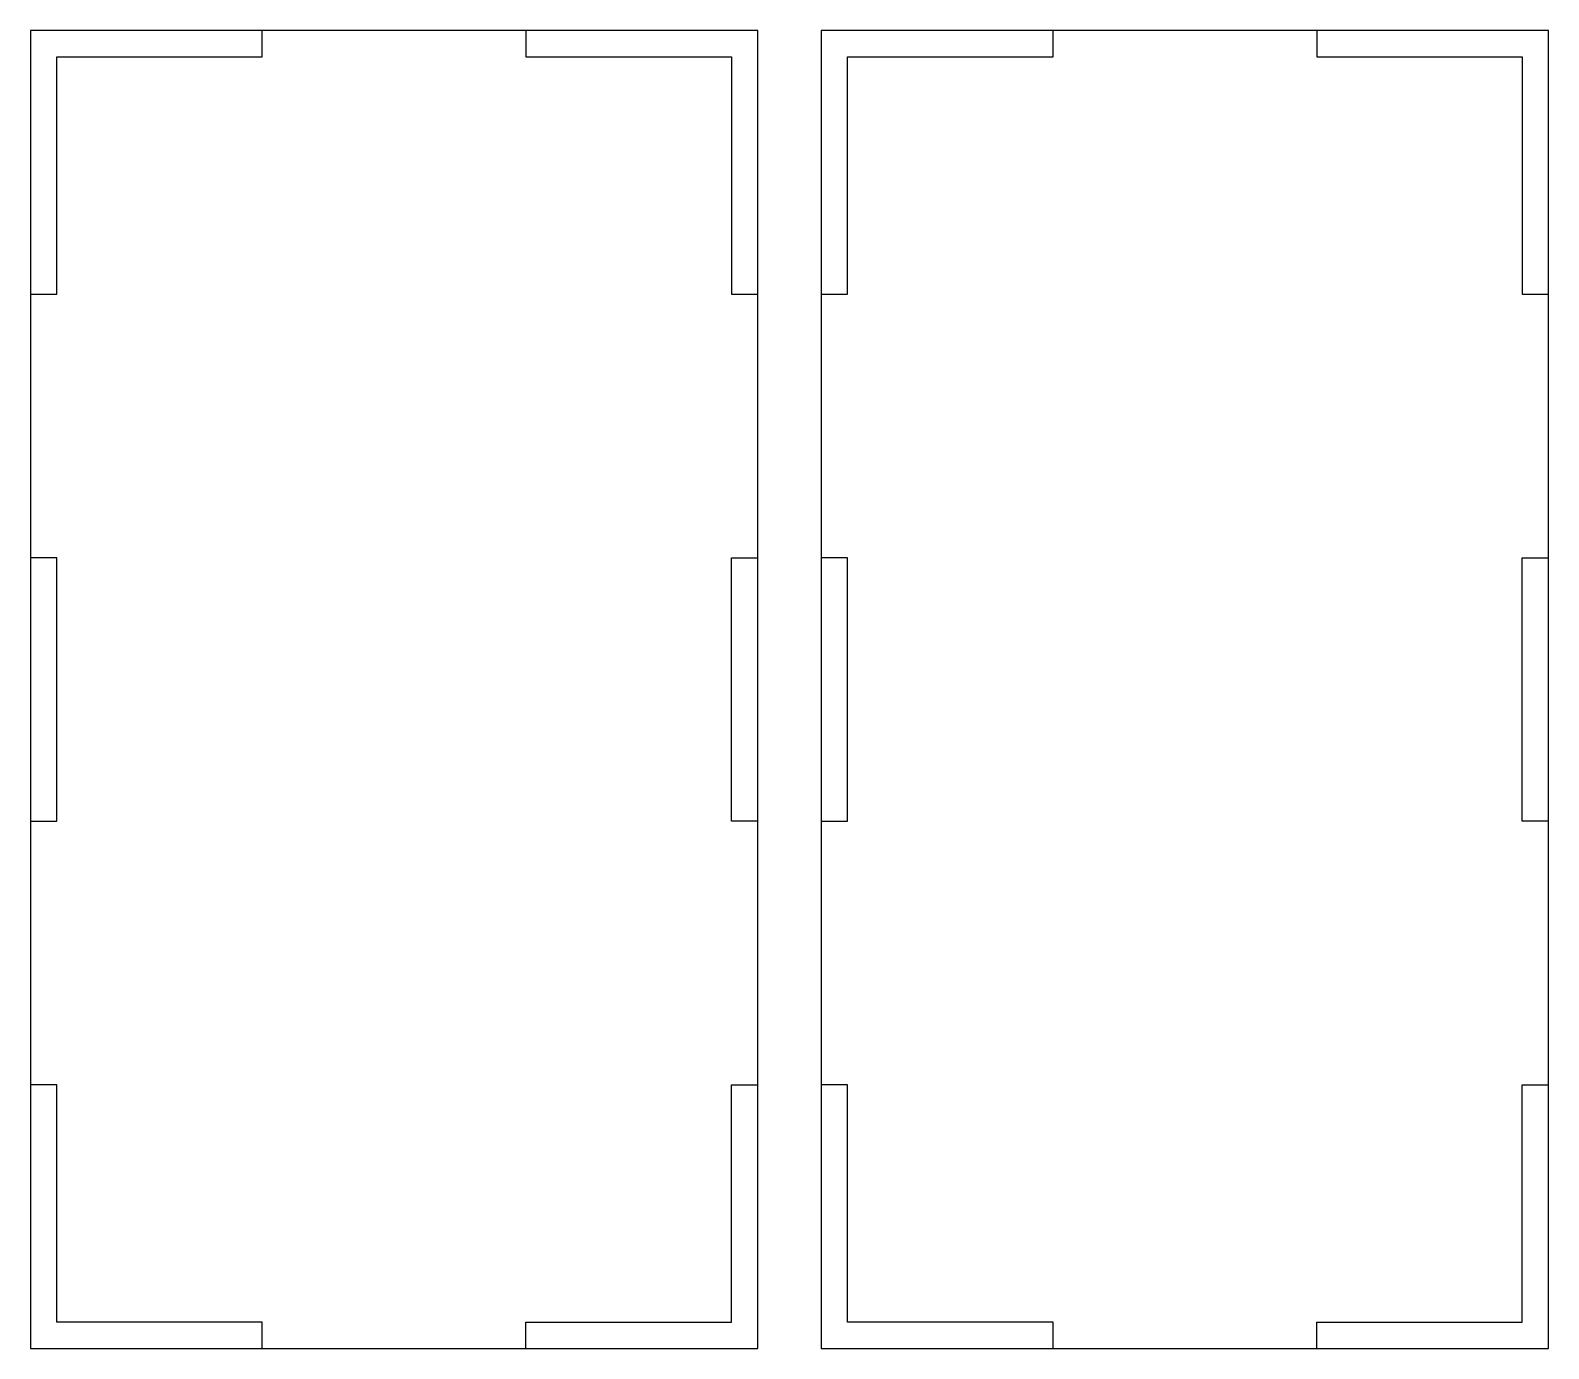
# Model space of a CAD drawing. Header units: inches. Extents: x 0 to 288, y 0 to 250.
import ezdxf

# ---------------------------------------------------------------- set-up
doc = ezdxf.new("R2010")
doc.units = ezdxf.units.IN
doc.header["$MEASUREMENT"] = 0

msp = doc.modelspace()

# ---------------------------------------------------------------- linework, layer by layer
for p, q in [((44, 245), (44, 250)), ((94, 250), (94, 245)), ((194, 245), (194, 250)), ((244, 250), (244, 245)), ((5, 200), (5, 245)), ((5, 245), (44, 245)), ((94, 245), (133, 245)), ((133, 245), (133, 200)), ((155, 200), (155, 245)), ((155, 245), (194, 245)), ((244, 245), (283, 245)), ((283, 245), (283, 200)), ((0, 200), (5, 200)), ((133, 200), (138, 200)), ((150, 200), (155, 200)), ((283, 200), (288, 200)), ((5, 150), (0, 150)), ((5, 100), (5, 150)), ((133, 100), (133, 150)), ((133, 150), (138, 150)), ((155, 150), (150, 150)), ((155, 100), (155, 150)), ((283, 100), (283, 150)), ((283, 150), (288, 150)), ((0, 100), (5, 100)), ((138, 100), (133, 100)), ((150, 100), (155, 100)), ((288, 100), (283, 100)), ((5, 50), (0, 50)), ((5, 5), (5, 50)), ((133, 5), (133, 50)), ((133, 50), (138, 50)), ((155, 50), (150, 50)), ((155, 5), (155, 50)), ((283, 5), (283, 50)), ((283, 50), (288, 50)), ((44, 5), (5, 5)), ((44, 0), (44, 5)), ((94, 0), (94, 5)), ((94, 5), (133, 5)), ((194, 5), (155, 5)), ((194, 0), (194, 5)), ((244, 0), (244, 5)), ((244, 5), (283, 5))]:
    msp.add_line(p, q)
for points in [[(138, 0), (138, 250), (0, 250), (0, 0)], [(288, 0), (288, 250), (150, 250), (150, 0)]]:
    msp.add_lwpolyline(points, close=True)

doc.saveas('drawing.dxf')
